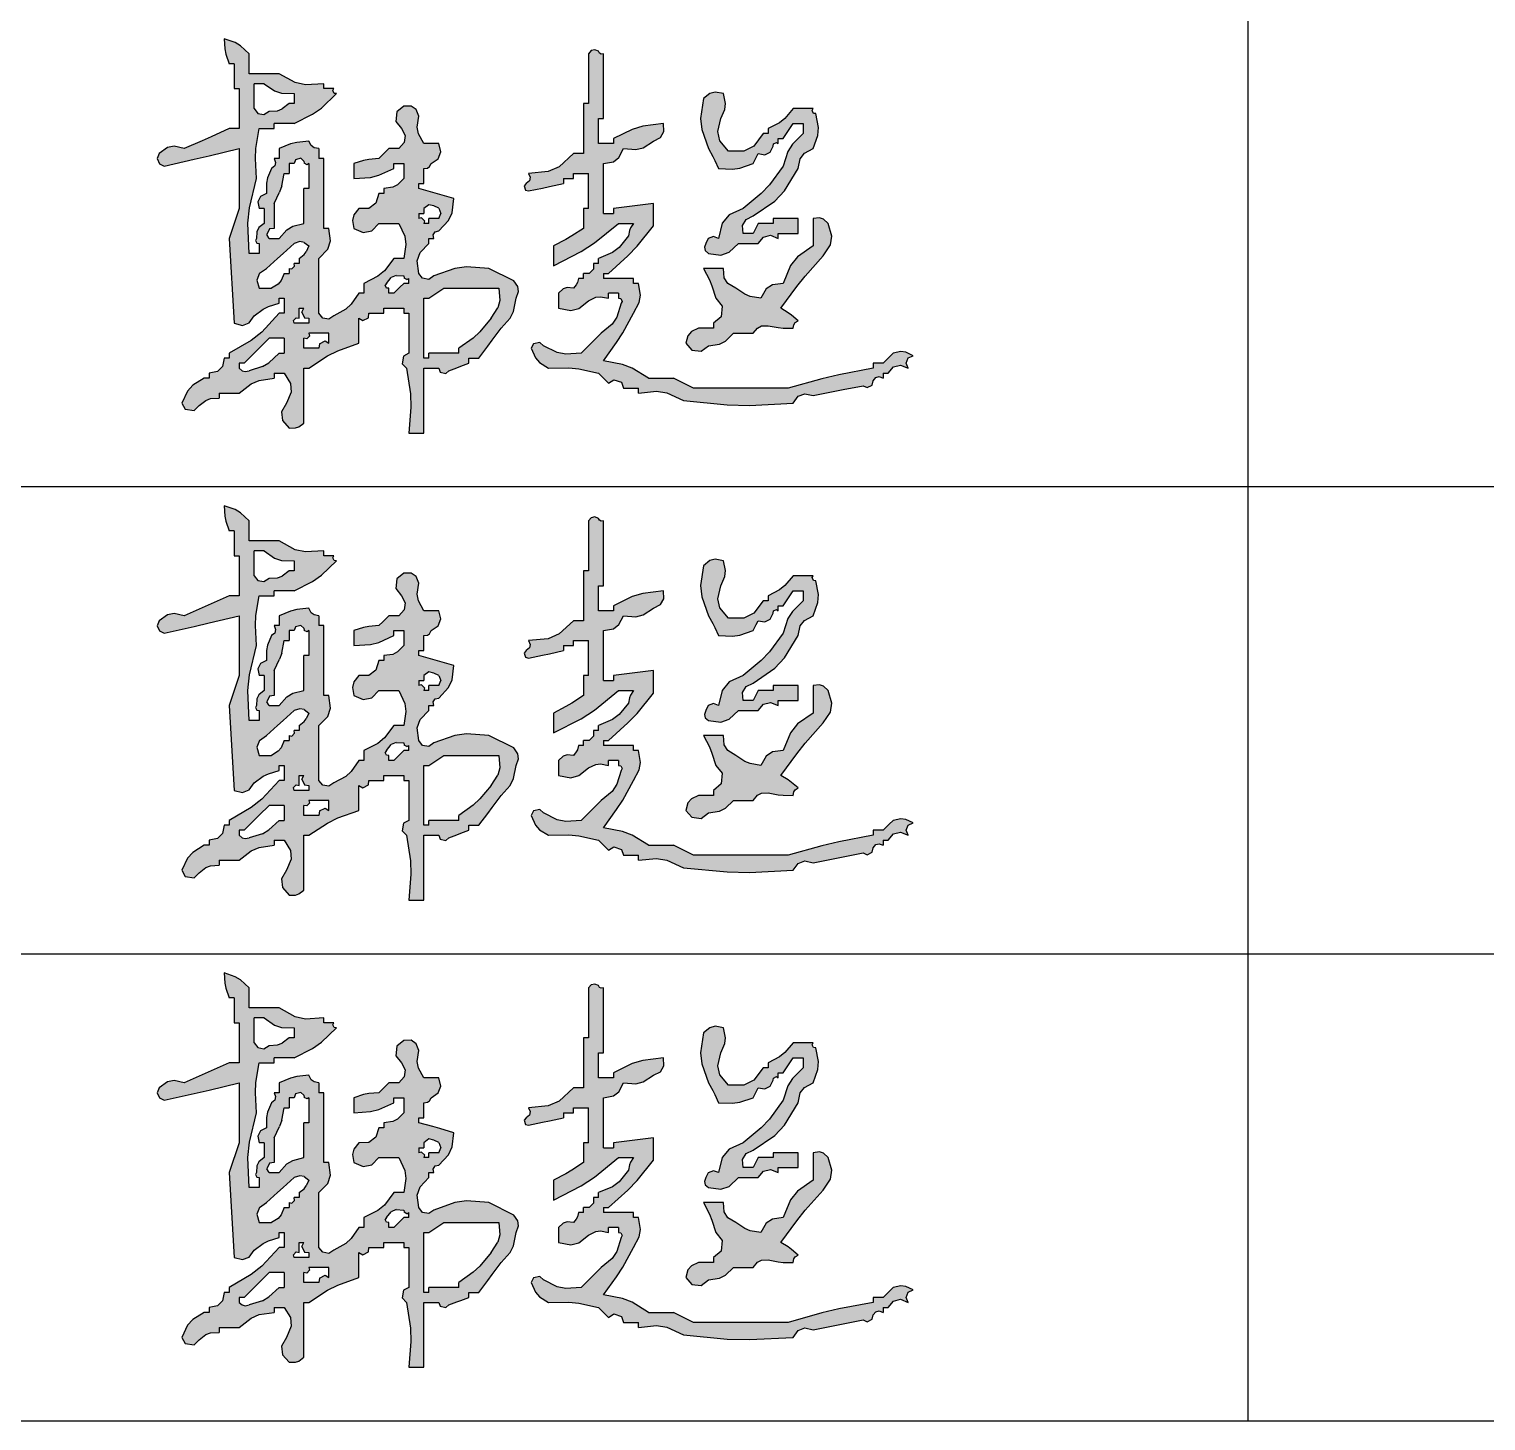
# Model space of a CAD drawing. Extents: x 4924227 to 5052693, y -485691 to -238224.
# Drawn here: x 5024355 to 5026382, y -483691 to -481754 of the extents above; entities that cross this region are included whole.
import ezdxf

# ---------------------------------------------------------------- set-up
doc = ezdxf.new("R2010")
doc.units = 0
doc.header["$LTSCALE"] = 1000
doc.header["$MEASUREMENT"] = 0
doc.layers.get('0').update_dxf_attribs({"linetype": 'CONTINUOUS'})

# ---------------------------------------------------------------- blocks, each defined once
blk = doc.blocks.new('韩超')
h = blk.add_hatch(color=256)
h.dxf.hatch_style = 1
h.paths.add_polyline_path([(0.787849, 0.514197), (0.777955, 0.527898), (0.77346, 0.562754), (0.78123, 0.586063), (0.805739, 0.61125), (0.805739, 0.625142), (0.819631, 0.625142), (0.818004, 0.635027), (0.823773, 0.643681), (0.833523, 0.64598), (0.860867, 0.674873), (0.870953, 0.696725), (0.875199, 0.736279), (0.836353, 0.74757), (0.816903, 0.753127), (0.777955, 0.764063), (0.777955, 0.777955), (0.791847, 0.777955), (0.791847, 0.819631), (0.801775, 0.820971), (0.80763, 0.824875), (0.812685, 0.833523), (0.832189, 0.847055), (0.839321, 0.866071), (0.833523, 0.889091), (0.791847, 0.889091), (0.776856, 0.916298), (0.7735, 0.934755), (0.777955, 0.965498), (0.770329, 0.984025), (0.756314, 0.993368), (0.736279, 0.993282), (0.716867, 0.977277), (0.713907, 0.950644), (0.729333, 0.930768), (0.740061, 0.911103), (0.737625, 0.891618), (0.722387, 0.875199), (0.694603, 0.875199), (0.683489, 0.864086), (0.677932, 0.858529), (0.666819, 0.847415), (0.638572, 0.845181), (0.624291, 0.842325), (0.597358, 0.833523), (0.597358, 0.791847), (0.643081, 0.794876), (0.666726, 0.800787), (0.708495, 0.819631), (0.708495, 0.833523), (0.736279, 0.833523), (0.736279, 0.791847), (0.718733, 0.774249), (0.705317, 0.767541), (0.680711, 0.764063), (0.680711, 0.750171), (0.666819, 0.750171), (0.658732, 0.72359), (0.639033, 0.708815), (0.61125, 0.708495), (0.596777, 0.690733), (0.592946, 0.675409), (0.597358, 0.652926), (0.623512, 0.642026), (0.64687, 0.646697), (0.666819, 0.666819), (0.722387, 0.666819), (0.738834, 0.631134), (0.742077, 0.608437), (0.736279, 0.569574), (0.708495, 0.569574), (0.682162, 0.535076), (0.663824, 0.519794), (0.625142, 0.500114), (0.625142, 0.47233), (0.61125, 0.47233), (0.589715, 0.441777), (0.574435, 0.428025), (0.54179, 0.409816), (0.527664, 0.400538), (0.510468, 0.403404), (0.500114, 0.416762), (0.500114, 0.569574), (0.524623, 0.594762), (0.532393, 0.618071), (0.527898, 0.652926), (0.514006, 0.652926), (0.514006, 0.847415), (0.500114, 0.847415), (0.500114, 0.875199), (0.486416, 0.877514), (0.478388, 0.883536), (0.47233, 0.896037), (0.438162, 0.892345), (0.420863, 0.888021), (0.388977, 0.875199), (0.388977, 0.847415), (0.375085, 0.847415), (0.379444, 0.836821), (0.376971, 0.826928), (0.368139, 0.819631), (0.356965, 0.793593), (0.353947, 0.778504), (0.354247, 0.750171), (0.337644, 0.741703), (0.330222, 0.726858), (0.333409, 0.708495), (0.347301, 0.708495), (0.347301, 0.666819), (0.332737, 0.655189), (0.327028, 0.643772), (0.326463, 0.625142), (0.32344, 0.619715), (0.327253, 0.612088), (0.333409, 0.61125), (0.333409, 0.583466), (0.305625, 0.583466), (0.302565, 0.667178), (0.306887, 0.710398), (0.326463, 0.791847), (0.3234, 0.8474), (0.32482, 0.875797), (0.333409, 0.930768), (0.375085, 0.930768), (0.375085, 0.94466), (0.430654, 0.94466), (0.482374, 0.970498), (0.50707, 0.987931), (0.548736, 1.028012), (0.542559, 1.028676), (0.538615, 1.036564), (0.54179, 1.041904), (0.514006, 1.041904), (0.514006, 1.055796), (0.462884, 1.052445), (0.433869, 1.058893), (0.388977, 1.08358), (0.305625, 1.08358), (0.305625, 1.139148), (0.281985, 1.161307), (0.266841, 1.170393), (0.236165, 1.180825), (0.238399, 1.152578), (0.241255, 1.138297), (0.250057, 1.111364), (0.263949, 1.111364), (0.263949, 1.041904), (0.277841, 1.041904), (0.277841, 0.930768), (0.250057, 0.930768), (0.200194, 0.90821), (0.175186, 0.897095), (0.125028, 0.875199), (0.097454, 0.881715), (0.078516, 0.877928), (0.055568, 0.861307), (0.050109, 0.847376), (0.0559, 0.8329), (0.06946, 0.826577), (0.152955, 0.845407), (0.194635, 0.855133), (0.277841, 0.875199), (0.277841, 0.708495), (0.266727, 0.675154), (0.261171, 0.658483), (0.250057, 0.625142), (0.255939, 0.530696), (0.258718, 0.483462), (0.263949, 0.388977), (0.286969, 0.38318), (0.305985, 0.390311), (0.319517, 0.409816), (0.344599, 0.428141), (0.359268, 0.435475), (0.388977, 0.444546), (0.388977, 0.458438), (0.40287, 0.458438), (0.40287, 0.416762), (0.388977, 0.416762), (0.340729, 0.364454), (0.31168, 0.341215), (0.250057, 0.305625), (0.250057, 0.291733), (0.236165, 0.291733), (0.231424, 0.268639), (0.217583, 0.254798), (0.194489, 0.250057), (0.194489, 0.236165), (0.180597, 0.236165), (0.148793, 0.216524), (0.134276, 0.200394), (0.118082, 0.166705), (0.127514, 0.14947), (0.152825, 0.145854), (0.166705, 0.159759), (0.185336, 0.17447), (0.198563, 0.17943), (0.222273, 0.180597), (0.222273, 0.194489), (0.277841, 0.194489), (0.311245, 0.220472), (0.333233, 0.229896), (0.375085, 0.236165), (0.375085, 0.250057), (0.40287, 0.250057), (0.420685, 0.221738), (0.422698, 0.197582), (0.409816, 0.166705), (0.396068, 0.142401), (0.398473, 0.118345), (0.416762, 0.097244), (0.43433, 0.097627), (0.444154, 0.100901), (0.458438, 0.111136), (0.458438, 0.263949), (0.47233, 0.263949), (0.524193, 0.298154), (0.552768, 0.312442), (0.61125, 0.333409), (0.61125, 0.40287), (0.621931, 0.39652), (0.637706, 0.404407), (0.639034, 0.416762), (0.680711, 0.416762), (0.680711, 0.430654), (0.736279, 0.430654), (0.736279, 0.416762), (0.750171, 0.416762), (0.750171, 0.305625), (0.735269, 0.297653), (0.731714, 0.276323), (0.743225, 0.263949), (0.754517, 0.192544), (0.755945, 0.155413), (0.750171, 0.083352), (0.791847, 0.083352), (0.791847, 0.263949), (0.833523, 0.263949), (0.837499, 0.253205), (0.852744, 0.249394), (0.861307, 0.257003), (0.883535, 0.265338), (0.894648, 0.269506), (0.916876, 0.277841), (0.916876, 0.291733), (0.94466, 0.291733), (0.969894, 0.324902), (0.982398, 0.341574), (1.007174, 0.375085), (1.032146, 0.402761), (1.041693, 0.421855), (1.04885, 0.458438), (1.055218, 0.477023), (1.053221, 0.491001), (1.041904, 0.50706), (0.972444, 0.54179), (0.910919, 0.546316), (0.877697, 0.541786), (0.819631, 0.520952), (0.805828, 0.5112)])
h.paths.add_polyline_path([(0.791847, 0.458438), (0.805739, 0.458438), (0.82241, 0.469551), (0.847415, 0.486222), (1.000228, 0.486222), (1.003038, 0.45197), (0.997988, 0.431769), (0.97939, 0.40287), (0.948039, 0.36501), (0.929334, 0.347744), (0.889091, 0.319517), (0.889091, 0.305625), (0.805739, 0.305625), (0.805739, 0.291733), (0.791847, 0.291733)], flags=16)
h.paths.add_polyline_path([(0.750171, 0.500114), (0.736279, 0.500114), (0.725165, 0.489), (0.719608, 0.483443), (0.708495, 0.47233), (0.694603, 0.47233), (0.694603, 0.486222), (0.688447, 0.48706), (0.684633, 0.494686), (0.687657, 0.500114), (0.701182, 0.516386), (0.715167, 0.52238), (0.736279, 0.520952), (0.736943, 0.514775), (0.744831, 0.510831), (0.750171, 0.514006)], flags=16)
h.paths.add_polyline_path([(0.791847, 0.666819), (0.793521, 0.674497), (0.785633, 0.682384), (0.777955, 0.680711), (0.777955, 0.694603), (0.791847, 0.694603), (0.792194, 0.70849), (0.806202, 0.718996), (0.819631, 0.715441), (0.833192, 0.709118), (0.838982, 0.694641), (0.833523, 0.680711), (0.805739, 0.680711), (0.805739, 0.666819)], flags=16)
h.paths.add_polyline_path([(0.527898, 0.361193), (0.527898, 0.333409), (0.517217, 0.339759), (0.501443, 0.331871), (0.500114, 0.319517), (0.458438, 0.319517), (0.458438, 0.347301), (0.466116, 0.345628), (0.474003, 0.353515), (0.47233, 0.361193)], flags=16)
h.paths.add_polyline_path([(0.47233, 0.40287), (0.47233, 0.388977), (0.430654, 0.388977), (0.42898, 0.396656), (0.436867, 0.404543), (0.444546, 0.40287), (0.444546, 0.430654), (0.458438, 0.430654), (0.452088, 0.419973), (0.459976, 0.404198)], flags=16)
h.paths.add_polyline_path([(0.47233, 0.604304), (0.464836, 0.588169), (0.458643, 0.580427), (0.444546, 0.569574), (0.444546, 0.555682), (0.430654, 0.555682), (0.432327, 0.548004), (0.42444, 0.540117), (0.416762, 0.54179), (0.416762, 0.527898), (0.40287, 0.527898), (0.39467, 0.507807), (0.386422, 0.49791), (0.368139, 0.486222), (0.333409, 0.486222), (0.327612, 0.509242), (0.334743, 0.528258), (0.354247, 0.54179), (0.384775, 0.569612), (0.400056, 0.583504), (0.430654, 0.61125), (0.446814, 0.616197), (0.458647, 0.614224)], flags=16)
h.paths.add_polyline_path([(0.458438, 0.666819), (0.426908, 0.659351), (0.410404, 0.649448), (0.388977, 0.625142), (0.361193, 0.625142), (0.354844, 0.635823), (0.362731, 0.651598), (0.375085, 0.652926), (0.375085, 0.722387), (0.390598, 0.753922), (0.396359, 0.771203), (0.40287, 0.805739), (0.416762, 0.805739), (0.416762, 0.833523), (0.430654, 0.833523), (0.434629, 0.844267), (0.449874, 0.848078), (0.458438, 0.840469), (0.459102, 0.834292), (0.466989, 0.830348), (0.47233, 0.833523), (0.47233, 0.764063), (0.458438, 0.764063)], flags=16)
h.paths.add_polyline_path([(0.40287, 0.347301), (0.40287, 0.305625), (0.388977, 0.305625), (0.360889, 0.27915), (0.342496, 0.268422), (0.305625, 0.257003), (0.294367, 0.254885), (0.286778, 0.256782), (0.277841, 0.263949), (0.277841, 0.277841), (0.291733, 0.277841), (0.319459, 0.305683), (0.333352, 0.319575), (0.361193, 0.347301)], flags=16)
h.paths.add_polyline_path([(0.430654, 1.000228), (0.416762, 1.000228), (0.39813, 0.985517), (0.384903, 0.980557), (0.361193, 0.97939), (0.347067, 0.970112), (0.329871, 0.972978), (0.319517, 0.986336), (0.319517, 1.055796), (0.347301, 1.055796), (0.376072, 1.035613), (0.395527, 1.029128), (0.430654, 1.028012)], flags=16)
h = blk.add_hatch(color=256)
h.dxf.hatch_style = 1
h.paths.add_polyline_path([(1.542018, 0.208381), (1.519791, 0.219494), (1.508677, 0.225051), (1.48645, 0.236165), (1.416989, 0.236165), (1.371255, 0.264232), (1.344642, 0.274582), (1.291961, 0.284787), (1.328443, 0.335457), (1.345237, 0.362046), (1.375313, 0.416762), (1.391241, 0.446575), (1.394603, 0.466747), (1.389205, 0.500114), (1.375313, 0.500114), (1.375313, 0.514006), (1.291961, 0.514006), (1.291961, 0.527898), (1.305853, 0.527898), (1.359796, 0.576664), (1.385101, 0.603375), (1.430881, 0.659873), (1.430881, 0.722387), (1.386427, 0.71683), (1.3642, 0.714052), (1.319745, 0.708495), (1.319745, 0.694603), (1.291961, 0.694603), (1.291961, 0.833523), (1.31926, 0.838693), (1.334923, 0.85044), (1.347529, 0.875199), (1.381781, 0.872389), (1.401982, 0.877439), (1.430881, 0.896037), (1.450883, 0.906123), (1.460131, 0.922307), (1.458666, 0.94466), (1.401114, 0.937345), (1.371819, 0.928557), (1.319745, 0.902983), (1.319745, 0.889091), (1.278069, 0.889091), (1.278069, 0.958552), (1.291961, 0.958552), (1.291961, 1.139148), (1.285806, 1.138304), (1.281086, 1.140664), (1.278069, 1.146094), (1.267308, 1.150023), (1.257931, 1.147679), (1.250285, 1.139148), (1.250285, 1.000228), (1.236393, 1.000228), (1.236393, 0.861307), (1.208609, 0.861307), (1.168183, 0.824416), (1.138053, 0.811024), (1.08358, 0.805739), (1.087939, 0.795145), (1.085465, 0.785252), (1.076634, 0.777955), (1.071121, 0.771113), (1.075065, 0.759282), (1.08358, 0.757117), (1.122533, 0.76519), (1.141984, 0.769358), (1.180825, 0.777955), (1.180825, 0.791847), (1.208609, 0.791847), (1.208609, 0.805739), (1.250285, 0.805739), (1.250285, 0.708495), (1.236393, 0.708495), (1.236393, 0.652926), (1.203973, 0.631977), (1.187234, 0.622213), (1.15304, 0.604304), (1.15304, 0.548736), (1.229739, 0.588318), (1.266619, 0.612432), (1.333637, 0.666819), (1.375313, 0.666819), (1.366995, 0.654381), (1.363975, 0.646831), (1.361421, 0.632088), (1.335054, 0.599814), (1.316435, 0.58585), (1.278069, 0.569574), (1.278069, 0.555682), (1.264177, 0.555682), (1.26415, 0.539965), (1.25211, 0.527924), (1.236393, 0.527898), (1.236393, 0.514006), (1.222501, 0.514006), (1.219217, 0.502022), (1.216226, 0.496039), (1.208609, 0.486222), (1.191149, 0.488205), (1.17971, 0.484393), (1.166932, 0.47233), (1.166932, 0.430654), (1.200708, 0.424307), (1.223469, 0.429997), (1.250285, 0.451492), (1.27048, 0.461183), (1.283894, 0.46286), (1.305853, 0.458438), (1.305853, 0.47233), (1.333637, 0.47233), (1.333637, 0.458438), (1.339793, 0.4576), (1.343606, 0.449973), (1.340583, 0.444546), (1.32937, 0.406076), (1.316213, 0.38634), (1.285015, 0.361193), (1.229447, 0.305625), (1.187056, 0.302553), (1.163204, 0.307323), (1.125256, 0.326463), (1.114566, 0.33576), (1.096818, 0.332211), (1.090526, 0.319517), (1.102438, 0.292491), (1.113943, 0.279343), (1.139148, 0.263949), (1.194983, 0.265062), (1.223561, 0.262204), (1.278069, 0.250057), (1.289183, 0.238943), (1.294739, 0.233386), (1.305853, 0.222273), (1.320568, 0.231877), (1.341519, 0.224893), (1.347529, 0.208381), (1.389205, 0.208381), (1.389205, 0.194489), (1.439628, 0.1998), (1.468259, 0.195028), (1.514234, 0.173651), (1.635959, 0.161998), (1.69773, 0.160594), (1.819859, 0.166705), (1.833779, 0.185933), (1.852296, 0.192877), (1.875427, 0.187543), (1.930995, 0.198656), (1.958779, 0.204213), (2.014348, 0.215327), (2.025534, 0.209917), (2.039748, 0.217024), (2.042132, 0.229219), (2.049428, 0.23805), (2.059322, 0.240524), (2.069916, 0.236165), (2.069916, 0.250057), (2.083808, 0.250057), (2.098401, 0.26772), (2.118188, 0.272666), (2.139376, 0.263949), (2.133917, 0.27788), (2.139708, 0.292356), (2.153268, 0.298679), (2.133073, 0.308371), (2.119659, 0.310047), (2.0977, 0.305625), (2.086586, 0.294512), (2.08103, 0.288955), (2.069916, 0.277841), (2.042132, 0.277841), (2.042132, 0.263949), (1.946785, 0.245868), (1.899372, 0.234712), (1.805967, 0.208381)])
h = blk.add_hatch(color=256)
h.dxf.hatch_style = 1
h.paths.add_polyline_path([(1.611478, 0.625142), (1.597547, 0.630601), (1.583071, 0.624811), (1.576748, 0.61125), (1.572819, 0.60049), (1.575163, 0.591112), (1.583694, 0.583466), (1.61855, 0.578971), (1.641859, 0.586741), (1.667046, 0.61125), (1.680938, 0.61125), (1.722615, 0.61125), (1.737208, 0.628913), (1.756995, 0.63386), (1.778183, 0.625142), (1.778183, 0.639034), (1.833751, 0.639034), (1.833751, 0.655705), (1.833751, 0.66404), (1.833751, 0.680711), (1.805967, 0.680711), (1.792075, 0.680711), (1.764291, 0.680711), (1.764291, 0.666819), (1.722615, 0.666819), (1.717058, 0.655705), (1.714279, 0.650148), (1.708723, 0.639034), (1.69483, 0.639034), (1.680938, 0.639034), (1.678868, 0.661339), (1.688455, 0.678116), (1.708723, 0.687657), (1.768692, 0.728785), (1.795922, 0.757527), (1.833751, 0.819631), (1.839429, 0.846829), (1.850907, 0.862133), (1.875427, 0.875199), (1.888443, 0.91196), (1.890032, 0.934206), (1.882373, 0.972444), (1.876196, 0.973108), (1.872252, 0.980995), (1.875427, 0.986336), (1.861535, 0.986336), (1.819859, 0.986336), (1.796859, 0.959188), (1.781933, 0.947248), (1.750399, 0.930768), (1.750399, 0.916876), (1.736507, 0.916876), (1.71031, 0.882162), (1.682751, 0.868382), (1.639262, 0.868253), (1.61591, 0.897042), (1.610049, 0.922442), (1.618424, 0.958552), (1.629264, 0.984285), (1.6309, 1.000642), (1.62537, 1.028012), (1.602888, 1.032424), (1.587563, 1.028593), (1.569802, 1.01412), (1.562035, 0.958817), (1.56513, 0.927869), (1.583694, 0.875199), (1.595758, 0.853473), (1.601336, 0.842318), (1.611478, 0.819631), (1.650742, 0.818134), (1.671448, 0.821092), (1.708723, 0.833523), (1.714279, 0.844637), (1.717058, 0.850194), (1.722615, 0.861307), (1.740978, 0.85812), (1.755823, 0.865542), (1.764291, 0.882145), (1.764955, 0.888322), (1.772842, 0.892266), (1.778183, 0.889091), (1.778183, 0.902983), (1.792075, 0.902983), (1.803189, 0.919654), (1.808745, 0.927989), (1.819859, 0.94466), (1.847643, 0.94466), (1.847643, 0.916876), (1.817381, 0.887163), (1.804962, 0.866982), (1.792075, 0.826577), (1.753545, 0.774398), (1.730689, 0.750113), (1.680938, 0.708495), (1.641359, 0.690689), (1.621854, 0.667284)])
h = blk.add_hatch(color=256)
h.dxf.hatch_style = 1
h.paths.add_polyline_path([(1.831635, 0.573795), (1.812227, 0.549535), (1.792075, 0.500114), (1.762292, 0.496094), (1.744726, 0.484384), (1.729561, 0.458438), (1.700075, 0.463546), (1.684975, 0.469586), (1.6601, 0.486222), (1.637668, 0.49978), (1.627728, 0.515685), (1.62537, 0.54179), (1.603143, 0.54179), (1.592029, 0.54179), (1.569802, 0.54179), (1.586675, 0.509854), (1.593737, 0.492906), (1.604532, 0.458438), (1.621804, 0.436498), (1.61886, 0.407063), (1.597586, 0.388977), (1.597586, 0.375085), (1.55591, 0.375085), (1.536306, 0.36578), (1.526798, 0.35437), (1.52118, 0.333409), (1.537185, 0.313997), (1.563818, 0.311038), (1.583694, 0.326463), (1.614401, 0.331156), (1.630976, 0.339443), (1.653154, 0.361193), (1.667046, 0.361193), (1.708723, 0.361193), (1.720352, 0.375758), (1.731769, 0.381467), (1.750399, 0.382031), (1.77782, 0.376762), (1.791938, 0.37535), (1.819859, 0.375085), (1.821199, 0.385013), (1.825102, 0.390868), (1.833751, 0.395924), (1.815429, 0.411271), (1.805589, 0.418299), (1.785129, 0.430654), (1.829593, 0.491137), (1.853312, 0.520437), (1.903211, 0.57652), (1.923495, 0.606919), (1.927312, 0.631729), (1.917103, 0.666819), (1.904326, 0.678881), (1.892887, 0.682694), (1.875427, 0.680711), (1.875427, 0.650148), (1.875427, 0.634867), (1.875427, 0.604304)])
for p, q in [((0.266841, 1.170393), (0.236165, 1.180825)), ((0.236165, 1.180825), (0.238399, 1.152578)), ((0.238399, 1.152578), (0.241255, 1.138297)), ((0.241255, 1.138297), (0.250057, 1.111364)), ((0.281985, 1.161307), (0.266841, 1.170393)), ((0.305625, 1.139148), (0.281985, 1.161307)), ((0.305625, 1.08358), (0.305625, 1.139148)), ((1.257931, 1.147679), (1.250285, 1.139148)), ((1.250285, 1.139148), (1.250285, 1.000228)), ((1.267308, 1.150023), (1.257931, 1.147679)), ((1.278069, 1.146094), (1.267308, 1.150023)), ((1.281086, 1.140664), (1.278069, 1.146094)), ((1.285806, 1.138304), (1.281086, 1.140664)), ((1.291961, 1.139148), (1.285806, 1.138304)), ((1.291961, 0.958552), (1.291961, 1.139148)), ((0.263949, 1.111364), (0.250057, 1.111364)), ((0.263949, 1.111364), (0.263949, 1.041904)), ((0.388977, 1.08358), (0.305625, 1.08358)), ((0.319517, 0.986336), (0.319517, 1.055796)), ((0.347301, 1.055796), (0.319517, 1.055796)), ((0.347301, 1.055796), (0.376072, 1.035613)), ((0.433869, 1.058893), (0.388977, 1.08358)), ((0.462884, 1.052445), (0.433869, 1.058893)), ((0.514006, 1.055796), (0.462884, 1.052445)), ((0.514006, 1.041904), (0.514006, 1.055796)), ((0.263949, 1.041904), (0.277841, 1.041904)), ((0.277841, 1.041904), (0.277841, 0.930768)), ((0.376072, 1.035613), (0.395527, 1.029128)), ((0.395527, 1.029128), (0.430654, 1.028012)), ((0.430654, 1.028012), (0.430654, 1.000228)), ((0.50707, 0.987931), (0.548736, 1.028012)), ((0.54179, 1.041904), (0.514006, 1.041904)), ((0.538615, 1.036564), (0.54179, 1.041904)), ((0.542559, 1.028676), (0.538615, 1.036564)), ((0.548736, 1.028012), (0.542559, 1.028676)), ((1.569802, 1.01412), (1.562035, 0.958817)), ((1.587563, 1.028593), (1.569802, 1.01412)), ((1.602888, 1.032424), (1.587563, 1.028593)), ((1.62537, 1.028012), (1.602888, 1.032424)), ((1.6309, 1.000642), (1.62537, 1.028012)), ((0.319517, 0.986336), (0.329871, 0.972978)), ((0.329871, 0.972978), (0.347067, 0.970112)), ((0.347067, 0.970112), (0.361193, 0.97939)), ((0.361193, 0.97939), (0.384903, 0.980557)), ((0.384903, 0.980557), (0.39813, 0.985517)), ((0.416762, 1.000228), (0.39813, 0.985517)), ((0.430654, 1.000228), (0.416762, 1.000228)), ((0.482374, 0.970498), (0.50707, 0.987931)), ((0.716867, 0.977277), (0.713907, 0.950644)), ((0.736279, 0.993282), (0.716867, 0.977277)), ((0.756314, 0.993368), (0.736279, 0.993282)), ((0.770329, 0.984025), (0.756314, 0.993368)), ((0.777955, 0.965498), (0.770329, 0.984025)), ((1.236393, 1.000228), (1.236393, 0.861307)), ((1.250285, 1.000228), (1.236393, 1.000228)), ((1.618424, 0.958552), (1.629264, 0.984285)), ((1.629264, 0.984285), (1.6309, 1.000642)), ((1.819859, 0.986336), (1.796859, 0.959188)), ((1.861535, 0.986336), (1.819859, 0.986336)), ((1.875427, 0.986336), (1.861535, 0.986336)), ((1.872252, 0.980995), (1.875427, 0.986336)), ((1.876196, 0.973108), (1.872252, 0.980995)), ((1.882373, 0.972444), (1.876196, 0.973108)), ((0.375085, 0.930768), (0.375085, 0.94466)), ((0.430654, 0.94466), (0.375085, 0.94466)), ((0.430654, 0.94466), (0.482374, 0.970498)), ((0.713907, 0.950644), (0.729333, 0.930768)), ((0.7735, 0.934755), (0.777955, 0.965498)), ((0.776856, 0.916298), (0.7735, 0.934755)), ((1.278069, 0.958552), (1.291961, 0.958552)), ((1.278069, 0.889091), (1.278069, 0.958552)), ((1.401114, 0.937345), (1.371819, 0.928557)), ((1.458666, 0.94466), (1.401114, 0.937345)), ((1.460131, 0.922307), (1.458666, 0.94466)), ((1.562035, 0.958817), (1.56513, 0.927869)), ((1.610049, 0.922442), (1.618424, 0.958552)), ((1.781933, 0.947248), (1.750399, 0.930768)), ((1.796859, 0.959188), (1.781933, 0.947248)), ((1.808745, 0.927989), (1.819859, 0.94466)), ((1.819859, 0.94466), (1.847643, 0.94466)), ((1.847643, 0.94466), (1.847643, 0.916876)), ((1.890032, 0.934206), (1.882373, 0.972444)), ((1.888443, 0.91196), (1.890032, 0.934206)), ((0.175186, 0.897095), (0.125028, 0.875199)), ((0.200194, 0.90821), (0.175186, 0.897095)), ((0.250057, 0.930768), (0.200194, 0.90821)), ((0.277841, 0.930768), (0.250057, 0.930768)), ((0.32482, 0.875797), (0.333409, 0.930768)), ((0.333409, 0.930768), (0.375085, 0.930768)), ((0.438162, 0.892345), (0.420863, 0.888021)), ((0.47233, 0.896037), (0.438162, 0.892345)), ((0.478388, 0.883536), (0.47233, 0.896037)), ((0.729333, 0.930768), (0.740061, 0.911103)), ((0.740061, 0.911103), (0.737625, 0.891618)), ((0.791847, 0.889091), (0.776856, 0.916298)), ((1.371819, 0.928557), (1.319745, 0.902983)), ((1.319745, 0.902983), (1.319745, 0.889091)), ((1.401982, 0.877439), (1.430881, 0.896037)), ((1.430881, 0.896037), (1.450883, 0.906123)), ((1.450883, 0.906123), (1.460131, 0.922307)), ((1.56513, 0.927869), (1.583694, 0.875199)), ((1.61591, 0.897042), (1.610049, 0.922442)), ((1.639262, 0.868253), (1.61591, 0.897042)), ((1.736507, 0.916876), (1.71031, 0.882162)), ((1.750399, 0.916876), (1.736507, 0.916876)), ((1.750399, 0.930768), (1.750399, 0.916876)), ((1.764955, 0.888322), (1.772842, 0.892266)), ((1.772842, 0.892266), (1.778183, 0.889091)), ((1.778183, 0.902983), (1.792075, 0.902983)), ((1.778183, 0.889091), (1.778183, 0.902983)), ((1.792075, 0.902983), (1.803189, 0.919654)), ((1.803189, 0.919654), (1.808745, 0.927989)), ((1.847643, 0.916876), (1.817381, 0.887163)), ((1.875427, 0.875199), (1.888443, 0.91196)), ((0.055568, 0.861307), (0.050109, 0.847376)), ((0.078516, 0.877928), (0.055568, 0.861307)), ((0.097454, 0.881715), (0.078516, 0.877928)), ((0.125028, 0.875199), (0.097454, 0.881715)), ((0.152955, 0.845407), (0.194635, 0.855133)), ((0.194635, 0.855133), (0.277841, 0.875199)), ((0.277841, 0.875199), (0.277841, 0.708495)), ((0.3234, 0.8474), (0.32482, 0.875797)), ((0.420863, 0.888021), (0.388977, 0.875199)), ((0.388977, 0.875199), (0.388977, 0.847415)), ((0.486416, 0.877514), (0.478388, 0.883536)), ((0.500114, 0.875199), (0.486416, 0.877514)), ((0.500114, 0.875199), (0.500114, 0.847415)), ((0.677932, 0.858529), (0.666819, 0.847415)), ((0.683489, 0.864086), (0.677932, 0.858529)), ((0.694603, 0.875199), (0.683489, 0.864086)), ((0.722387, 0.875199), (0.694603, 0.875199)), ((0.737625, 0.891618), (0.722387, 0.875199)), ((0.833523, 0.889091), (0.791847, 0.889091)), ((0.832189, 0.847055), (0.839321, 0.866071)), ((0.839321, 0.866071), (0.833523, 0.889091)), ((1.208609, 0.861307), (1.168183, 0.824416)), ((1.236393, 0.861307), (1.208609, 0.861307)), ((1.319745, 0.889091), (1.278069, 0.889091)), ((1.334923, 0.85044), (1.347529, 0.875199)), ((1.347529, 0.875199), (1.381781, 0.872389)), ((1.381781, 0.872389), (1.401982, 0.877439)), ((1.583694, 0.875199), (1.595758, 0.853473)), ((1.595758, 0.853473), (1.601336, 0.842318)), ((1.682751, 0.868382), (1.639262, 0.868253)), ((1.71031, 0.882162), (1.682751, 0.868382)), ((1.717058, 0.850194), (1.722615, 0.861307)), ((1.722615, 0.861307), (1.740978, 0.85812)), ((1.740978, 0.85812), (1.755823, 0.865542)), ((1.755823, 0.865542), (1.764291, 0.882145)), ((1.764291, 0.882145), (1.764955, 0.888322)), ((1.804962, 0.866982), (1.792075, 0.826577)), ((1.817381, 0.887163), (1.804962, 0.866982)), ((1.839429, 0.846829), (1.850907, 0.862133)), ((1.850907, 0.862133), (1.875427, 0.875199)), ((0.050109, 0.847376), (0.0559, 0.8329)), ((0.0559, 0.8329), (0.06946, 0.826577)), ((0.06946, 0.826577), (0.152955, 0.845407)), ((0.326463, 0.791847), (0.3234, 0.8474)), ((0.368139, 0.819631), (0.356965, 0.793593)), ((0.376971, 0.826928), (0.368139, 0.819631)), ((0.388977, 0.847415), (0.375085, 0.847415)), ((0.375085, 0.847415), (0.379444, 0.836821)), ((0.379444, 0.836821), (0.376971, 0.826928)), ((0.416762, 0.833523), (0.416762, 0.805739)), ((0.430654, 0.833523), (0.416762, 0.833523)), ((0.434629, 0.844267), (0.430654, 0.833523)), ((0.449874, 0.848078), (0.434629, 0.844267)), ((0.458438, 0.840469), (0.449874, 0.848078)), ((0.458438, 0.840469), (0.459102, 0.834292)), ((0.466989, 0.830348), (0.459102, 0.834292)), ((0.47233, 0.833523), (0.466989, 0.830348)), ((0.47233, 0.833523), (0.47233, 0.764063)), ((0.514006, 0.847415), (0.500114, 0.847415)), ((0.514006, 0.652926), (0.514006, 0.847415)), ((0.624291, 0.842325), (0.597358, 0.833523)), ((0.597358, 0.833523), (0.597358, 0.791847)), ((0.638572, 0.845181), (0.624291, 0.842325)), ((0.666819, 0.847415), (0.638572, 0.845181)), ((0.666726, 0.800787), (0.708495, 0.819631)), ((0.708495, 0.833523), (0.736279, 0.833523)), ((0.708495, 0.819631), (0.708495, 0.833523)), ((0.736279, 0.833523), (0.736279, 0.791847)), ((0.791847, 0.819631), (0.801775, 0.820971)), ((0.791847, 0.777955), (0.791847, 0.819631)), ((0.801775, 0.820971), (0.80763, 0.824875)), ((0.80763, 0.824875), (0.812685, 0.833523)), ((0.812685, 0.833523), (0.832189, 0.847055)), ((1.138053, 0.811024), (1.08358, 0.805739)), ((1.168183, 0.824416), (1.138053, 0.811024)), ((1.291961, 0.833523), (1.31926, 0.838693)), ((1.291961, 0.694603), (1.291961, 0.833523)), ((1.31926, 0.838693), (1.334923, 0.85044)), ((1.601336, 0.842318), (1.611478, 0.819631)), ((1.611478, 0.819631), (1.650742, 0.818134)), ((1.650742, 0.818134), (1.671448, 0.821092)), ((1.671448, 0.821092), (1.708723, 0.833523)), ((1.708723, 0.833523), (1.714279, 0.844637)), ((1.714279, 0.844637), (1.717058, 0.850194)), ((1.792075, 0.826577), (1.753545, 0.774398)), ((1.795922, 0.757527), (1.833751, 0.819631)), ((1.833751, 0.819631), (1.839429, 0.846829)), ((0.306887, 0.710398), (0.326463, 0.791847)), ((0.356965, 0.793593), (0.353947, 0.778504)), ((0.353947, 0.778504), (0.354247, 0.750171)), ((0.396359, 0.771203), (0.390598, 0.753922)), ((0.396359, 0.771203), (0.40287, 0.805739)), ((0.40287, 0.805739), (0.416762, 0.805739)), ((0.597358, 0.791847), (0.643081, 0.794876)), ((0.643081, 0.794876), (0.666726, 0.800787)), ((0.718733, 0.774249), (0.705317, 0.767541)), ((0.736279, 0.791847), (0.718733, 0.774249)), ((0.777955, 0.777955), (0.791847, 0.777955)), ((0.777955, 0.764063), (0.777955, 0.777955)), ((1.076634, 0.777955), (1.071121, 0.771113)), ((1.071121, 0.771113), (1.075065, 0.759282)), ((1.085465, 0.785252), (1.076634, 0.777955)), ((1.08358, 0.805739), (1.087939, 0.795145)), ((1.087939, 0.795145), (1.085465, 0.785252)), ((1.141984, 0.769358), (1.180825, 0.777955)), ((1.180825, 0.791847), (1.208609, 0.791847)), ((1.180825, 0.791847), (1.180825, 0.777955)), ((1.208609, 0.791847), (1.208609, 0.805739)), ((1.208609, 0.805739), (1.250285, 0.805739)), ((1.250285, 0.708495), (1.250285, 0.805739)), ((1.753545, 0.774398), (1.730689, 0.750113)), ((0.337644, 0.741703), (0.330222, 0.726858)), ((0.354247, 0.750171), (0.337644, 0.741703)), ((0.375085, 0.722387), (0.390598, 0.753922)), ((0.47233, 0.764063), (0.458438, 0.764063)), ((0.458438, 0.666819), (0.458438, 0.764063)), ((0.666819, 0.750171), (0.658732, 0.72359)), ((0.680711, 0.750171), (0.666819, 0.750171)), ((0.705317, 0.767541), (0.680711, 0.764063)), ((0.680711, 0.764063), (0.680711, 0.750171)), ((0.816903, 0.753127), (0.777955, 0.764063)), ((0.836353, 0.74757), (0.816903, 0.753127)), ((0.875199, 0.736279), (0.836353, 0.74757)), ((0.870953, 0.696725), (0.875199, 0.736279)), ((1.075065, 0.759282), (1.08358, 0.757117)), ((1.08358, 0.757117), (1.122533, 0.76519)), ((1.122533, 0.76519), (1.141984, 0.769358)), ((1.730689, 0.750113), (1.680938, 0.708495)), ((1.768692, 0.728785), (1.795922, 0.757527)), ((0.277841, 0.708495), (0.266727, 0.675154)), ((0.302565, 0.667178), (0.306887, 0.710398)), ((0.330222, 0.726858), (0.333409, 0.708495)), ((0.347301, 0.708495), (0.333409, 0.708495)), ((0.347301, 0.708495), (0.347301, 0.666819)), ((0.375085, 0.722387), (0.375085, 0.652926)), ((0.596777, 0.690733), (0.592946, 0.675409)), ((0.61125, 0.708495), (0.596777, 0.690733)), ((0.639033, 0.708815), (0.61125, 0.708495)), ((0.658732, 0.72359), (0.639033, 0.708815)), ((0.777955, 0.694603), (0.777955, 0.680711)), ((0.777955, 0.694603), (0.791847, 0.694603)), ((0.792194, 0.70849), (0.791847, 0.694603)), ((0.806202, 0.718996), (0.792194, 0.70849)), ((0.819631, 0.715441), (0.806202, 0.718996)), ((0.833192, 0.709118), (0.819631, 0.715441)), ((0.833192, 0.709118), (0.838982, 0.694641)), ((0.833523, 0.680711), (0.838982, 0.694641)), ((0.860867, 0.674873), (0.870953, 0.696725)), ((1.236393, 0.708495), (1.236393, 0.652926)), ((1.250285, 0.708495), (1.236393, 0.708495)), ((1.291961, 0.694603), (1.319745, 0.694603)), ((1.3642, 0.714052), (1.319745, 0.708495)), ((1.319745, 0.708495), (1.319745, 0.694603)), ((1.386427, 0.71683), (1.3642, 0.714052)), ((1.430881, 0.722387), (1.386427, 0.71683)), ((1.430881, 0.659873), (1.430881, 0.722387)), ((1.641359, 0.690689), (1.621854, 0.667284)), ((1.680938, 0.708495), (1.641359, 0.690689)), ((1.708723, 0.687657), (1.768692, 0.728785)), ((0.261171, 0.658483), (0.250057, 0.625142)), ((0.266727, 0.675154), (0.261171, 0.658483)), ((0.305625, 0.583466), (0.302565, 0.667178)), ((0.332737, 0.655189), (0.327028, 0.643772)), ((0.347301, 0.666819), (0.332737, 0.655189)), ((0.362731, 0.651598), (0.354844, 0.635823)), ((0.375085, 0.652926), (0.362731, 0.651598)), ((0.410404, 0.649448), (0.388977, 0.625142)), ((0.410404, 0.649448), (0.426908, 0.659351)), ((0.426908, 0.659351), (0.458438, 0.666819)), ((0.527898, 0.652926), (0.514006, 0.652926)), ((0.532393, 0.618071), (0.527898, 0.652926)), ((0.592946, 0.675409), (0.597358, 0.652926)), ((0.597358, 0.652926), (0.623512, 0.642026)), ((0.64687, 0.646697), (0.666819, 0.666819)), ((0.666819, 0.666819), (0.722387, 0.666819)), ((0.722387, 0.666819), (0.738834, 0.631134)), ((0.785633, 0.682384), (0.777955, 0.680711)), ((0.785633, 0.682384), (0.793521, 0.674497)), ((0.793521, 0.674497), (0.791847, 0.666819)), ((0.805739, 0.666819), (0.791847, 0.666819)), ((0.833523, 0.680711), (0.805739, 0.680711)), ((0.805739, 0.666819), (0.805739, 0.680711)), ((0.833523, 0.64598), (0.860867, 0.674873)), ((1.236393, 0.652926), (1.203973, 0.631977)), ((1.266619, 0.612432), (1.333637, 0.666819)), ((1.333637, 0.666819), (1.375313, 0.666819)), ((1.366995, 0.654381), (1.363975, 0.646831)), ((1.375313, 0.666819), (1.366995, 0.654381)), ((1.385101, 0.603375), (1.430881, 0.659873)), ((1.621854, 0.667284), (1.611478, 0.625142)), ((1.678868, 0.661339), (1.688455, 0.678116)), ((1.680938, 0.639034), (1.678868, 0.661339)), ((1.688455, 0.678116), (1.708723, 0.687657)), ((1.714279, 0.650148), (1.708723, 0.639034)), ((1.717058, 0.655705), (1.714279, 0.650148)), ((1.722615, 0.666819), (1.717058, 0.655705)), ((1.764291, 0.666819), (1.722615, 0.666819)), ((1.792075, 0.680711), (1.764291, 0.680711)), ((1.764291, 0.680711), (1.764291, 0.666819)), ((1.805967, 0.680711), (1.792075, 0.680711)), ((1.833751, 0.680711), (1.805967, 0.680711)), ((1.833751, 0.66404), (1.833751, 0.680711)), ((1.833751, 0.655705), (1.833751, 0.66404)), ((1.833751, 0.639034), (1.833751, 0.655705)), ((1.892887, 0.682694), (1.875427, 0.680711)), ((1.875427, 0.680711), (1.875427, 0.650148)), ((1.875427, 0.650148), (1.875427, 0.634867)), ((1.904326, 0.678881), (1.892887, 0.682694)), ((1.917103, 0.666819), (1.904326, 0.678881)), ((1.927312, 0.631729), (1.917103, 0.666819)), ((0.250057, 0.625142), (0.255939, 0.530696)), ((0.326463, 0.625142), (0.32344, 0.619715)), ((0.32344, 0.619715), (0.327253, 0.612088)), ((0.327028, 0.643772), (0.326463, 0.625142)), ((0.327253, 0.612088), (0.333409, 0.61125)), ((0.333409, 0.61125), (0.333409, 0.583466)), ((0.361193, 0.625142), (0.354844, 0.635823)), ((0.361193, 0.625142), (0.388977, 0.625142)), ((0.430654, 0.61125), (0.400056, 0.583504)), ((0.446814, 0.616197), (0.430654, 0.61125)), ((0.458647, 0.614224), (0.446814, 0.616197)), ((0.458647, 0.614224), (0.47233, 0.604304)), ((0.524623, 0.594762), (0.532393, 0.618071)), ((0.623512, 0.642026), (0.64687, 0.646697)), ((0.742077, 0.608437), (0.736279, 0.569574)), ((0.738834, 0.631134), (0.742077, 0.608437)), ((0.78123, 0.586063), (0.805739, 0.61125)), ((0.805739, 0.61125), (0.805739, 0.625142)), ((0.805739, 0.625142), (0.819631, 0.625142)), ((0.818004, 0.635027), (0.823773, 0.643681)), ((0.819631, 0.625142), (0.818004, 0.635027)), ((0.823773, 0.643681), (0.833523, 0.64598)), ((1.187234, 0.622213), (1.15304, 0.604304)), ((1.203973, 0.631977), (1.187234, 0.622213)), ((1.229739, 0.588318), (1.266619, 0.612432)), ((1.361421, 0.632088), (1.335054, 0.599814)), ((1.363975, 0.646831), (1.361421, 0.632088)), ((1.576748, 0.61125), (1.572819, 0.60049)), ((1.583071, 0.624811), (1.576748, 0.61125)), ((1.597547, 0.630601), (1.583071, 0.624811)), ((1.611478, 0.625142), (1.597547, 0.630601)), ((1.641859, 0.586741), (1.667046, 0.61125)), ((1.667046, 0.61125), (1.680938, 0.61125)), ((1.69483, 0.639034), (1.680938, 0.639034)), ((1.680938, 0.61125), (1.722615, 0.61125)), ((1.708723, 0.639034), (1.69483, 0.639034)), ((1.722615, 0.61125), (1.737208, 0.628913)), ((1.737208, 0.628913), (1.756995, 0.63386)), ((1.756995, 0.63386), (1.778183, 0.625142)), ((1.778183, 0.625142), (1.778183, 0.639034)), ((1.778183, 0.639034), (1.833751, 0.639034)), ((1.875427, 0.634867), (1.875427, 0.604304)), ((1.923495, 0.606919), (1.927312, 0.631729)), ((0.333409, 0.583466), (0.305625, 0.583466)), ((0.384775, 0.569612), (0.354247, 0.54179)), ((0.384775, 0.569612), (0.400056, 0.583504)), ((0.444546, 0.569574), (0.458643, 0.580427)), ((0.444546, 0.569574), (0.444546, 0.555682)), ((0.458643, 0.580427), (0.464836, 0.588169)), ((0.47233, 0.604304), (0.464836, 0.588169)), ((0.500114, 0.569574), (0.524623, 0.594762)), ((0.500114, 0.416762), (0.500114, 0.569574)), ((0.708495, 0.569574), (0.682162, 0.535076)), ((0.736279, 0.569574), (0.708495, 0.569574)), ((0.77346, 0.562754), (0.78123, 0.586063)), ((1.15304, 0.604304), (1.15304, 0.548736)), ((1.15304, 0.548736), (1.229739, 0.588318)), ((1.316435, 0.58585), (1.278069, 0.569574)), ((1.278069, 0.555682), (1.278069, 0.569574)), ((1.305853, 0.527898), (1.359796, 0.576664)), ((1.335054, 0.599814), (1.316435, 0.58585)), ((1.359796, 0.576664), (1.385101, 0.603375)), ((1.572819, 0.60049), (1.575163, 0.591112)), ((1.575163, 0.591112), (1.583694, 0.583466)), ((1.583694, 0.583466), (1.61855, 0.578971)), ((1.61855, 0.578971), (1.641859, 0.586741)), ((1.831635, 0.573795), (1.812227, 0.549535)), ((1.875427, 0.604304), (1.831635, 0.573795)), ((1.853312, 0.520437), (1.903211, 0.57652)), ((1.903211, 0.57652), (1.923495, 0.606919)), ((0.255939, 0.530696), (0.258718, 0.483462)), ((0.334743, 0.528258), (0.327612, 0.509242)), ((0.334743, 0.528258), (0.354247, 0.54179)), ((0.40287, 0.527898), (0.39467, 0.507807)), ((0.40287, 0.527898), (0.416762, 0.527898)), ((0.416762, 0.54179), (0.416762, 0.527898)), ((0.416762, 0.54179), (0.42444, 0.540117)), ((0.432327, 0.548004), (0.42444, 0.540117)), ((0.432327, 0.548004), (0.430654, 0.555682)), ((0.444546, 0.555682), (0.430654, 0.555682)), ((0.682162, 0.535076), (0.663824, 0.519794)), ((0.777955, 0.527898), (0.77346, 0.562754)), ((0.787849, 0.514197), (0.777955, 0.527898)), ((0.877697, 0.541786), (0.819631, 0.520952)), ((0.910919, 0.546316), (0.877697, 0.541786)), ((0.972444, 0.54179), (0.910919, 0.546316)), ((1.041904, 0.50706), (0.972444, 0.54179)), ((1.25211, 0.527924), (1.236393, 0.527898)), ((1.236393, 0.514006), (1.236393, 0.527898)), ((1.26415, 0.539965), (1.25211, 0.527924)), ((1.264177, 0.555682), (1.26415, 0.539965)), ((1.278069, 0.555682), (1.264177, 0.555682)), ((1.291961, 0.527898), (1.291961, 0.514006)), ((1.291961, 0.527898), (1.305853, 0.527898)), ((1.592029, 0.54179), (1.569802, 0.54179)), ((1.569802, 0.54179), (1.586675, 0.509854)), ((1.603143, 0.54179), (1.592029, 0.54179)), ((1.62537, 0.54179), (1.603143, 0.54179)), ((1.627728, 0.515685), (1.62537, 0.54179)), ((1.812227, 0.549535), (1.792075, 0.500114)), ((0.327612, 0.509242), (0.333409, 0.486222)), ((0.386422, 0.49791), (0.368139, 0.486222)), ((0.39467, 0.507807), (0.386422, 0.49791)), ((0.663824, 0.519794), (0.625142, 0.500114)), ((0.625142, 0.500114), (0.625142, 0.47233)), ((0.687657, 0.500114), (0.684633, 0.494686)), ((0.688447, 0.48706), (0.684633, 0.494686)), ((0.687657, 0.500114), (0.701182, 0.516386)), ((0.694603, 0.486222), (0.688447, 0.48706)), ((0.715167, 0.52238), (0.701182, 0.516386)), ((0.715167, 0.52238), (0.736279, 0.520952)), ((0.725165, 0.489), (0.719608, 0.483443)), ((0.725165, 0.489), (0.736279, 0.500114)), ((0.736279, 0.520952), (0.736943, 0.514775)), ((0.750171, 0.500114), (0.736279, 0.500114)), ((0.744831, 0.510831), (0.736943, 0.514775)), ((0.744831, 0.510831), (0.750171, 0.514006)), ((0.750171, 0.500114), (0.750171, 0.514006)), ((0.805828, 0.5112), (0.787849, 0.514197)), ((0.819631, 0.520952), (0.805828, 0.5112)), ((1.053221, 0.491001), (1.041904, 0.50706)), ((1.055218, 0.477023), (1.053221, 0.491001)), ((1.191149, 0.488205), (1.17971, 0.484393)), ((1.208609, 0.486222), (1.191149, 0.488205)), ((1.216226, 0.496039), (1.208609, 0.486222)), ((1.219217, 0.502022), (1.216226, 0.496039)), ((1.222501, 0.514006), (1.219217, 0.502022)), ((1.236393, 0.514006), (1.222501, 0.514006)), ((1.375313, 0.514006), (1.291961, 0.514006)), ((1.375313, 0.500114), (1.375313, 0.514006)), ((1.389205, 0.500114), (1.375313, 0.500114)), ((1.394603, 0.466747), (1.389205, 0.500114)), ((1.586675, 0.509854), (1.593737, 0.492906)), ((1.593737, 0.492906), (1.604532, 0.458438)), ((1.637668, 0.49978), (1.627728, 0.515685)), ((1.6601, 0.486222), (1.637668, 0.49978)), ((1.762292, 0.496094), (1.744726, 0.484384)), ((1.792075, 0.500114), (1.762292, 0.496094)), ((1.785129, 0.430654), (1.829593, 0.491137)), ((1.829593, 0.491137), (1.853312, 0.520437)), ((0.258718, 0.483462), (0.263949, 0.388977)), ((0.333409, 0.486222), (0.368139, 0.486222)), ((0.388977, 0.458438), (0.40287, 0.458438)), ((0.388977, 0.444546), (0.388977, 0.458438)), ((0.40287, 0.458438), (0.40287, 0.416762)), ((0.61125, 0.47233), (0.589715, 0.441777)), ((0.625142, 0.47233), (0.61125, 0.47233)), ((0.694603, 0.47233), (0.694603, 0.486222)), ((0.708495, 0.47233), (0.694603, 0.47233)), ((0.719608, 0.483443), (0.708495, 0.47233)), ((0.791847, 0.458438), (0.805739, 0.458438)), ((0.791847, 0.291733), (0.791847, 0.458438)), ((0.805739, 0.458438), (0.82241, 0.469551)), ((0.82241, 0.469551), (0.847415, 0.486222)), ((0.847415, 0.486222), (1.000228, 0.486222)), ((1.003038, 0.45197), (0.997988, 0.431769)), ((1.000228, 0.486222), (1.003038, 0.45197)), ((1.041693, 0.421855), (1.04885, 0.458438)), ((1.04885, 0.458438), (1.055218, 0.477023)), ((1.17971, 0.484393), (1.166932, 0.47233)), ((1.166932, 0.47233), (1.166932, 0.430654)), ((1.223469, 0.429997), (1.250285, 0.451492)), ((1.250285, 0.451492), (1.27048, 0.461183)), ((1.27048, 0.461183), (1.283894, 0.46286)), ((1.283894, 0.46286), (1.305853, 0.458438)), ((1.333637, 0.47233), (1.305853, 0.47233)), ((1.305853, 0.458438), (1.305853, 0.47233)), ((1.333637, 0.47233), (1.333637, 0.458438)), ((1.333637, 0.458438), (1.339793, 0.4576)), ((1.339793, 0.4576), (1.343606, 0.449973)), ((1.343606, 0.449973), (1.340583, 0.444546)), ((1.375313, 0.416762), (1.391241, 0.446575)), ((1.391241, 0.446575), (1.394603, 0.466747)), ((1.604532, 0.458438), (1.621804, 0.436498)), ((1.684975, 0.469586), (1.6601, 0.486222)), ((1.700075, 0.463546), (1.684975, 0.469586)), ((1.729561, 0.458438), (1.700075, 0.463546)), ((1.744726, 0.484384), (1.729561, 0.458438)), ((0.305985, 0.390311), (0.319517, 0.409816)), ((0.319517, 0.409816), (0.344599, 0.428141)), ((0.388977, 0.416762), (0.340729, 0.364454)), ((0.344599, 0.428141), (0.359268, 0.435475)), ((0.359268, 0.435475), (0.388977, 0.444546)), ((0.40287, 0.416762), (0.388977, 0.416762)), ((0.444546, 0.430654), (0.458438, 0.430654)), ((0.444546, 0.40287), (0.444546, 0.430654)), ((0.452088, 0.419973), (0.458438, 0.430654)), ((0.452088, 0.419973), (0.459976, 0.404198)), ((0.510468, 0.403404), (0.500114, 0.416762)), ((0.54179, 0.409816), (0.527664, 0.400538)), ((0.574435, 0.428025), (0.54179, 0.409816)), ((0.589715, 0.441777), (0.574435, 0.428025)), ((0.637706, 0.404407), (0.639034, 0.416762)), ((0.639034, 0.416762), (0.680711, 0.416762)), ((0.680711, 0.430654), (0.736279, 0.430654)), ((0.680711, 0.416762), (0.680711, 0.430654)), ((0.736279, 0.430654), (0.736279, 0.416762)), ((0.736279, 0.416762), (0.750171, 0.416762)), ((0.750171, 0.416762), (0.750171, 0.305625)), ((0.97939, 0.40287), (0.997988, 0.431769)), ((1.032146, 0.402761), (1.041693, 0.421855)), ((1.166932, 0.430654), (1.200708, 0.424307)), ((1.200708, 0.424307), (1.223469, 0.429997)), ((1.32937, 0.406076), (1.316213, 0.38634)), ((1.340583, 0.444546), (1.32937, 0.406076)), ((1.345237, 0.362046), (1.375313, 0.416762)), ((1.61886, 0.407063), (1.597586, 0.388977)), ((1.621804, 0.436498), (1.61886, 0.407063)), ((1.805589, 0.418299), (1.785129, 0.430654)), ((1.815429, 0.411271), (1.805589, 0.418299)), ((1.833751, 0.395924), (1.815429, 0.411271)), ((0.263949, 0.388977), (0.286969, 0.38318)), ((0.286969, 0.38318), (0.305985, 0.390311)), ((0.42898, 0.396656), (0.436867, 0.404543)), ((0.430654, 0.388977), (0.42898, 0.396656)), ((0.47233, 0.388977), (0.430654, 0.388977)), ((0.436867, 0.404543), (0.444546, 0.40287)), ((0.459976, 0.404198), (0.47233, 0.40287)), ((0.47233, 0.40287), (0.47233, 0.388977)), ((0.527664, 0.400538), (0.510468, 0.403404)), ((0.61125, 0.333409), (0.61125, 0.40287)), ((0.61125, 0.40287), (0.621931, 0.39652)), ((0.621931, 0.39652), (0.637706, 0.404407)), ((0.929334, 0.347744), (0.948039, 0.36501)), ((0.97939, 0.40287), (0.948039, 0.36501)), ((0.982398, 0.341574), (1.007174, 0.375085)), ((1.007174, 0.375085), (1.032146, 0.402761)), ((1.316213, 0.38634), (1.285015, 0.361193)), ((1.536306, 0.36578), (1.526798, 0.35437)), ((1.55591, 0.375085), (1.536306, 0.36578)), ((1.597586, 0.375085), (1.55591, 0.375085)), ((1.597586, 0.388977), (1.597586, 0.375085)), ((1.708723, 0.361193), (1.720352, 0.375758)), ((1.720352, 0.375758), (1.731769, 0.381467)), ((1.731769, 0.381467), (1.750399, 0.382031)), ((1.750399, 0.382031), (1.77782, 0.376762)), ((1.77782, 0.376762), (1.791938, 0.37535)), ((1.791938, 0.37535), (1.819859, 0.375085)), ((1.819859, 0.375085), (1.821199, 0.385013)), ((1.821199, 0.385013), (1.825102, 0.390868)), ((1.825102, 0.390868), (1.833751, 0.395924)), ((0.31168, 0.341215), (0.250057, 0.305625)), ((0.340729, 0.364454), (0.31168, 0.341215)), ((0.333352, 0.319575), (0.361193, 0.347301)), ((0.40287, 0.347301), (0.361193, 0.347301)), ((0.40287, 0.347301), (0.40287, 0.305625)), ((0.466116, 0.345628), (0.458438, 0.347301)), ((0.458438, 0.319517), (0.458438, 0.347301)), ((0.466116, 0.345628), (0.474003, 0.353515)), ((0.47233, 0.361193), (0.474003, 0.353515)), ((0.527898, 0.361193), (0.47233, 0.361193)), ((0.501443, 0.331871), (0.500114, 0.319517)), ((0.501443, 0.331871), (0.517217, 0.339759)), ((0.517217, 0.339759), (0.527898, 0.333409)), ((0.527898, 0.333409), (0.527898, 0.361193)), ((0.552768, 0.312442), (0.61125, 0.333409)), ((0.929334, 0.347744), (0.889091, 0.319517)), ((0.94466, 0.291733), (0.969894, 0.324902)), ((0.969894, 0.324902), (0.982398, 0.341574)), ((1.096818, 0.332211), (1.090526, 0.319517)), ((1.114566, 0.33576), (1.096818, 0.332211)), ((1.125256, 0.326463), (1.114566, 0.33576)), ((1.163204, 0.307323), (1.125256, 0.326463)), ((1.285015, 0.361193), (1.229447, 0.305625)), ((1.291961, 0.284787), (1.328443, 0.335457)), ((1.328443, 0.335457), (1.345237, 0.362046)), ((1.526798, 0.35437), (1.52118, 0.333409)), ((1.52118, 0.333409), (1.537185, 0.313997)), ((1.563818, 0.311038), (1.583694, 0.326463)), ((1.583694, 0.326463), (1.614401, 0.331156)), ((1.614401, 0.331156), (1.630976, 0.339443)), ((1.630976, 0.339443), (1.653154, 0.361193)), ((1.653154, 0.361193), (1.667046, 0.361193)), ((1.667046, 0.361193), (1.708723, 0.361193)), ((0.236165, 0.291733), (0.231424, 0.268639)), ((0.250057, 0.291733), (0.236165, 0.291733)), ((0.250057, 0.305625), (0.250057, 0.291733)), ((0.291733, 0.277841), (0.319459, 0.305683)), ((0.319459, 0.305683), (0.333352, 0.319575)), ((0.388977, 0.305625), (0.360889, 0.27915)), ((0.388977, 0.305625), (0.40287, 0.305625)), ((0.500114, 0.319517), (0.458438, 0.319517)), ((0.47233, 0.263949), (0.524193, 0.298154)), ((0.524193, 0.298154), (0.552768, 0.312442)), ((0.735269, 0.297653), (0.731714, 0.276323)), ((0.750171, 0.305625), (0.735269, 0.297653)), ((0.805739, 0.291733), (0.791847, 0.291733)), ((0.805739, 0.291733), (0.805739, 0.305625)), ((0.889091, 0.305625), (0.805739, 0.305625)), ((0.889091, 0.305625), (0.889091, 0.319517)), ((0.916876, 0.277841), (0.916876, 0.291733)), ((0.916876, 0.291733), (0.94466, 0.291733)), ((1.090526, 0.319517), (1.102438, 0.292491)), ((1.102438, 0.292491), (1.113943, 0.279343)), ((1.187056, 0.302553), (1.163204, 0.307323)), ((1.229447, 0.305625), (1.187056, 0.302553)), ((1.344642, 0.274582), (1.291961, 0.284787)), ((1.537185, 0.313997), (1.563818, 0.311038)), ((2.08103, 0.288955), (2.069916, 0.277841)), ((2.086586, 0.294512), (2.08103, 0.288955)), ((2.0977, 0.305625), (2.086586, 0.294512)), ((2.119659, 0.310047), (2.0977, 0.305625)), ((2.133073, 0.308371), (2.119659, 0.310047)), ((2.153268, 0.298679), (2.133073, 0.308371)), ((2.133917, 0.27788), (2.139708, 0.292356)), ((2.139708, 0.292356), (2.153268, 0.298679)), ((0.217583, 0.254798), (0.194489, 0.250057)), ((0.194489, 0.250057), (0.194489, 0.236165)), ((0.231424, 0.268639), (0.217583, 0.254798)), ((0.291733, 0.277841), (0.277841, 0.277841)), ((0.277841, 0.277841), (0.277841, 0.263949)), ((0.277841, 0.263949), (0.286778, 0.256782)), ((0.286778, 0.256782), (0.294367, 0.254885)), ((0.294367, 0.254885), (0.305625, 0.257003)), ((0.342496, 0.268422), (0.305625, 0.257003)), ((0.342496, 0.268422), (0.360889, 0.27915)), ((0.375085, 0.250057), (0.40287, 0.250057)), ((0.375085, 0.250057), (0.375085, 0.236165)), ((0.40287, 0.250057), (0.420685, 0.221738)), ((0.458438, 0.263949), (0.47233, 0.263949)), ((0.458438, 0.111136), (0.458438, 0.263949)), ((0.731714, 0.276323), (0.743225, 0.263949)), ((0.743225, 0.263949), (0.754517, 0.192544)), ((0.791847, 0.083352), (0.791847, 0.263949)), ((0.791847, 0.263949), (0.833523, 0.263949)), ((0.833523, 0.263949), (0.837499, 0.253205)), ((0.837499, 0.253205), (0.852744, 0.249394)), ((0.852744, 0.249394), (0.861307, 0.257003)), ((0.861307, 0.257003), (0.883535, 0.265338)), ((0.883535, 0.265338), (0.894648, 0.269506)), ((0.894648, 0.269506), (0.916876, 0.277841)), ((1.113943, 0.279343), (1.139148, 0.263949)), ((1.139148, 0.263949), (1.194983, 0.265062)), ((1.194983, 0.265062), (1.223561, 0.262204)), ((1.223561, 0.262204), (1.278069, 0.250057)), ((1.278069, 0.250057), (1.289183, 0.238943)), ((1.371255, 0.264232), (1.344642, 0.274582)), ((1.416989, 0.236165), (1.371255, 0.264232)), ((1.946785, 0.245868), (1.899372, 0.234712)), ((2.042132, 0.263949), (1.946785, 0.245868)), ((2.069916, 0.277841), (2.042132, 0.277841)), ((2.042132, 0.277841), (2.042132, 0.263949)), ((2.069916, 0.250057), (2.083808, 0.250057)), ((2.069916, 0.250057), (2.069916, 0.236165)), ((2.083808, 0.250057), (2.098401, 0.26772)), ((2.098401, 0.26772), (2.118188, 0.272666)), ((2.118188, 0.272666), (2.139376, 0.263949)), ((2.139376, 0.263949), (2.133917, 0.27788)), ((0.148793, 0.216524), (0.134276, 0.200394)), ((0.180597, 0.236165), (0.148793, 0.216524)), ((0.194489, 0.236165), (0.180597, 0.236165)), ((0.277841, 0.194489), (0.311245, 0.220472)), ((0.311245, 0.220472), (0.333233, 0.229896)), ((0.333233, 0.229896), (0.375085, 0.236165)), ((0.420685, 0.221738), (0.422698, 0.197582)), ((1.289183, 0.238943), (1.294739, 0.233386)), ((1.294739, 0.233386), (1.305853, 0.222273)), ((1.305853, 0.222273), (1.320568, 0.231877)), ((1.320568, 0.231877), (1.341519, 0.224893)), ((1.341519, 0.224893), (1.347529, 0.208381)), ((1.347529, 0.208381), (1.389205, 0.208381)), ((1.389205, 0.194489), (1.389205, 0.208381)), ((1.416989, 0.236165), (1.48645, 0.236165)), ((1.508677, 0.225051), (1.48645, 0.236165)), ((1.519791, 0.219494), (1.508677, 0.225051)), ((1.542018, 0.208381), (1.519791, 0.219494)), ((1.805967, 0.208381), (1.542018, 0.208381)), ((1.899372, 0.234712), (1.805967, 0.208381)), ((1.930995, 0.198656), (1.958779, 0.204213)), ((1.958779, 0.204213), (2.014348, 0.215327)), ((2.014348, 0.215327), (2.025534, 0.209917)), ((2.025534, 0.209917), (2.039748, 0.217024)), ((2.039748, 0.217024), (2.042132, 0.229219)), ((2.042132, 0.229219), (2.049428, 0.23805)), ((2.049428, 0.23805), (2.059322, 0.240524)), ((2.059322, 0.240524), (2.069916, 0.236165)), ((0.134276, 0.200394), (0.118082, 0.166705)), ((0.118082, 0.166705), (0.127514, 0.14947)), ((0.166705, 0.159759), (0.185336, 0.17447)), ((0.185336, 0.17447), (0.198563, 0.17943)), ((0.198563, 0.17943), (0.222273, 0.180597)), ((0.222273, 0.194489), (0.277841, 0.194489)), ((0.222273, 0.194489), (0.222273, 0.180597)), ((0.409816, 0.166705), (0.396068, 0.142401)), ((0.422698, 0.197582), (0.409816, 0.166705)), ((0.754517, 0.192544), (0.755945, 0.155413)), ((1.389205, 0.194489), (1.439628, 0.1998)), ((1.439628, 0.1998), (1.468259, 0.195028)), ((1.468259, 0.195028), (1.514234, 0.173651)), ((1.514234, 0.173651), (1.635959, 0.161998)), ((1.69773, 0.160594), (1.819859, 0.166705)), ((1.819859, 0.166705), (1.833779, 0.185933)), ((1.833779, 0.185933), (1.852296, 0.192877)), ((1.852296, 0.192877), (1.875427, 0.187543)), ((1.875427, 0.187543), (1.930995, 0.198656)), ((0.127514, 0.14947), (0.152825, 0.145854)), ((0.152825, 0.145854), (0.166705, 0.159759)), ((0.396068, 0.142401), (0.398473, 0.118345)), ((0.755945, 0.155413), (0.750171, 0.083352)), ((1.635959, 0.161998), (1.69773, 0.160594)), ((0.398473, 0.118345), (0.416762, 0.097244)), ((0.416762, 0.097244), (0.43433, 0.097627)), ((0.43433, 0.097627), (0.444154, 0.100901)), ((0.444154, 0.100901), (0.458438, 0.111136)), ((0.750171, 0.083352), (0.791847, 0.083352))]:
    blk.add_line(p, q)

msp = doc.modelspace()

# ---------------------------------------------------------------- linework, layer by layer
for p, q in [((5026051.5, -483690.7), (5026051.5, -480440.7)), ((5026051.5, -483690.7), (5026051.5, -480440.7)), ((5022551.5, -482390.7), (5028051.5, -482390.7)), ((5022551.5, -483040.7), (5028051.5, -483040.7)), ((5022551.5, -483690.7), (5040551.5, -483690.7))]:
    msp.add_line(p, q)

# ---------------------------------------------------------------- block references
at = {"xscale": 500, "yscale": 500, "zscale": 500}
for p in [(5024508.5, -482357.9), (5024508.5, -483007.9), (5024508.5, -483657.9)]:
    msp.add_blockref('韩超', p, dxfattribs=at)

doc.saveas('drawing.dxf')
